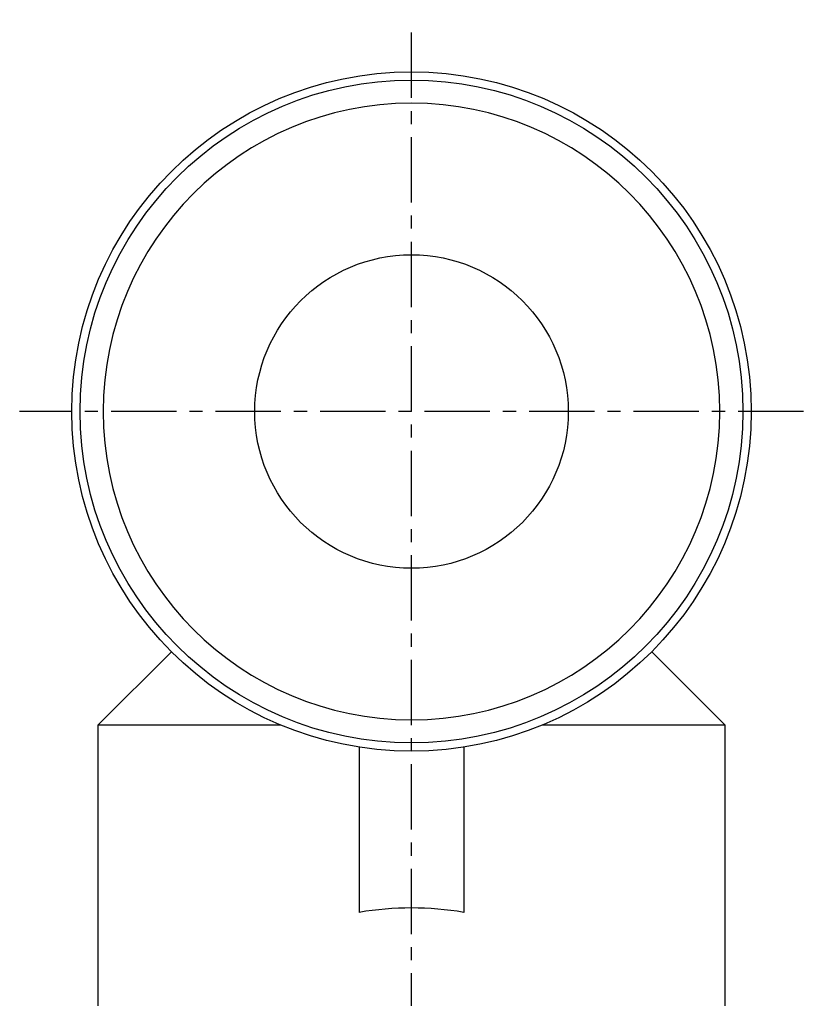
# Model space of a CAD drawing. Extents: x -10 to 100, y -19 to 72.
# Drawn here: x 84.26 to 99.26, y 16.32 to 35.07 of the extents above; entities that cross this region are included whole.
import ezdxf

# ---------------------------------------------------------------- set-up
doc = ezdxf.new("R2010")
doc.units = 0
doc.linetypes.add('CENTER', pattern=[2, 1.25, -0.25, 0.25, -0.25])
doc.layers.get('0').update_dxf_attribs({"linetype": 'CONTINUOUS'})
doc.layers.add('CENTER', color=1, linetype='CENTER')

msp = doc.modelspace()

# ---------------------------------------------------------------- linework, layer by layer
at = {"color": 7, "linetype": 'CONTINUOUS'}
for p, q in [((87.162, 22.969), (85.758, 21.565)), ((97.758, 21.565), (96.354, 22.969)), ((89.258, 21.565), (85.758, 21.565)), ((85.758, 21.565), (85.758, 14.565)), ((97.758, 21.565), (94.258, 21.565)), ((97.758, 14.565), (97.758, 21.565)), ((90.758, 21.142), (90.758, 17.981)), ((92.758, 21.142), (92.758, 17.981))]:
    msp.add_line(p, q, dxfattribs=at)
for radius in [6.5, 6.343, 3]:
    msp.add_circle((91.758, 27.565), radius, dxfattribs=at)
for centre, radius, start, end in [((91.758, 27.565), 5.9, 0, 270), ((91.758, 27.565), 5.9, 270, 0), ((91.758, 12.065), 6, 80.4059, 99.5941)]:
    msp.add_arc(centre, radius, start, end, dxfattribs=at)
at = {"layer": 'CENTER', "color": 1, "linetype": 'CENTER'}
for p, q in [((91.758, -2.435), (91.758, 35.065)), ((99.258, 27.565), (84.258, 27.565))]:
    msp.add_line(p, q, dxfattribs=at)

doc.saveas('drawing.dxf')
